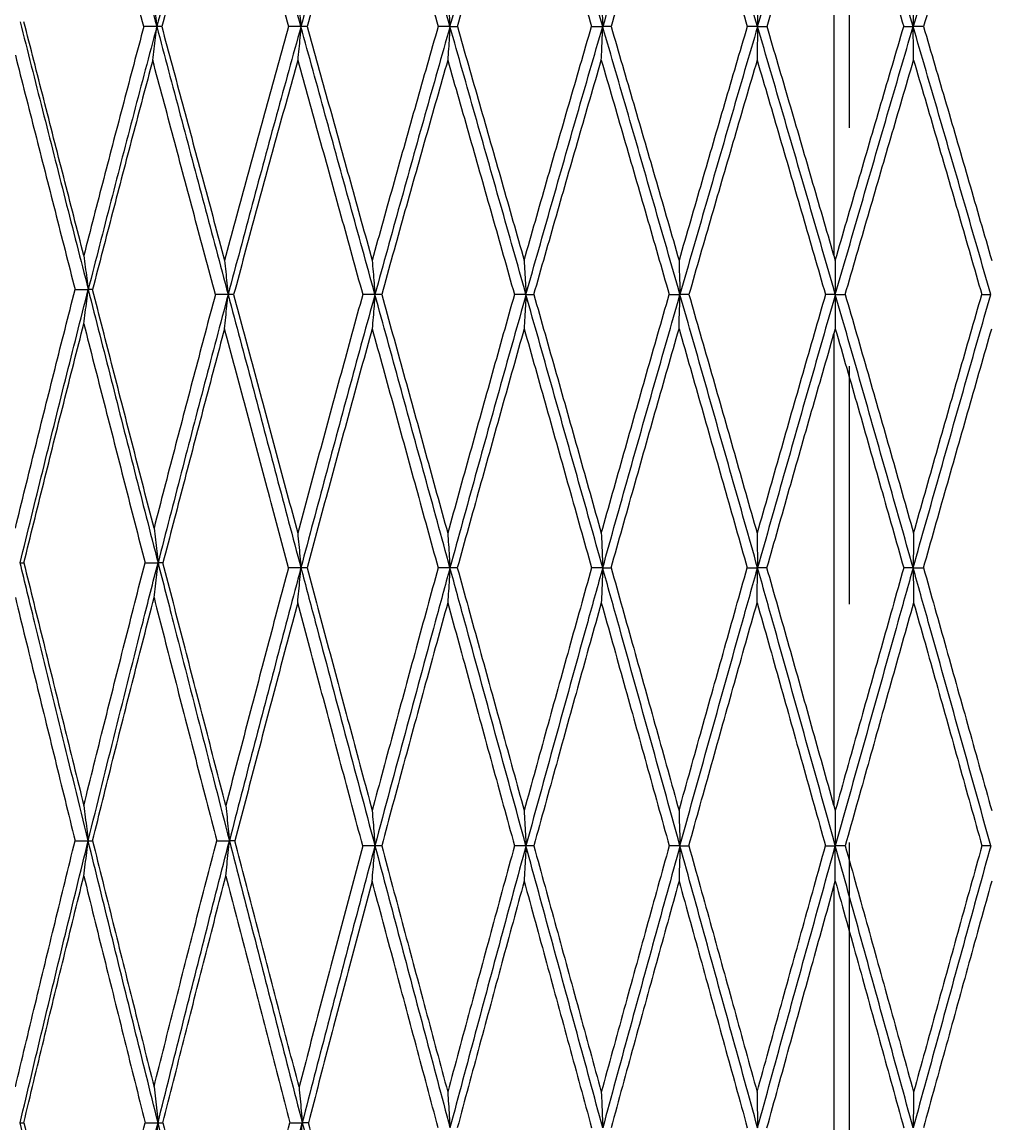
# Model space of a CAD drawing. Extents: x 1661 to 2451, y 0 to 579.
# Drawn here: x 2158.46 to 2168.6, y 441.95 to 453.5 of the extents above; entities that cross this region are included whole.
import ezdxf

# ---------------------------------------------------------------- set-up
doc = ezdxf.new("R2010")
doc.units = 0
doc.header["$LTSCALE"] = 10
doc.header["$MEASUREMENT"] = 0
doc.header["$PDMODE"] = 3
doc.header["$PDSIZE"] = -10
doc.linetypes.add('CENTER', pattern=[2, 1.25, -0.25, 0.25, -0.25])
doc.layers.get('0').update_dxf_attribs({"linetype": 'CONTINUOUS'})
doc.layers.get('DEFPOINTS').update_dxf_attribs({"linetype": 'CONTINUOUS'})
doc.layers.add('2', color=7, linetype='CONTINUOUS', true_color=0xffffff)
doc.layers.add('BODY', color=7, linetype='CONTINUOUS')
doc.styles.add('Daelim Dimension', font='')
doc.styles.get('Daelim Dimension').set_extended_font_data('나눔고딕')
doc.dimstyles.new('DEFAULT', dxfattribs={"dimscale": 2, "dimtxt": 2, "dimasz": 2, "dimexe": 0, "dimexo": 2, "dimgap": 1, "dimtad": 1, "dimdec": 0, "dimzin": 9, "dimdsep": 46, "dimtxsty": 'Daelim Dimension', "dimcen": 0.5, "dimclrd": 5, "dimclre": 5, "dimclrt": 256, "dimadec": 1, "dimazin": 0, "dimtfac": 1, "dimtdec": 0, "dimtix": 1, "dimtmove": 0, "dimatfit": 3, "dimfxl": 1, "dimtolj": 1, "dimtzin": 1, "dimlwd": 9, "dimlwe": 9, "dimarcsym": 0})

# ---------------------------------------------------------------- blocks, each defined once
blk = doc.blocks.new('*D11')
at = {"color": 5, "lineweight": 9, "ltscale": 0.5, "transparency": 16777216}
for p, q in [((2146.989, 470.764), (1973.318, 470.764)), ((1975.318, 466.764), (1975.318, 277.281)), ((2140.649, 273.281), (1973.318, 273.281))]:
    blk.add_line(p, q, dxfattribs=at)
at = {"color": 5, "linetype": 'ByBlock', "lineweight": 9, "ltscale": 0.5, "transparency": 16777216}
for p, q in [((2212.678, 377.281), (2263.051, 377.281)), ((2263.051, 373.281), (2263.051, 277.281)), ((2212.678, 273.281), (2263.051, 273.281))]:
    blk.add_line(p, q, dxfattribs=at)
at = {"color": 5, "ltscale": 0.5, "transparency": 16777216}
for points in [[(1974.651, 466.764), (1975.984, 466.764), (1975.318, 470.764)], [(2262.384, 373.281), (2263.717, 373.281), (2263.051, 377.281)], [(1974.651, 277.281), (1975.984, 277.281), (1975.318, 273.281)], [(2262.384, 277.281), (2263.717, 277.281), (2263.051, 273.281)]]:
    blk.add_solid(points, dxfattribs=at)
at = {"layer": 'DEFPOINTS', "color": 0, "ltscale": 0.5, "transparency": 16777216}
for p in [(2150.989, 470.764), (2208.678, 377.281), (1975.318, 273.281), (2144.649, 273.281), (2208.678, 273.281), (2263.051, 273.281)]:
    blk.add_point(p, dxfattribs=at)
at = {"color": 7, "ltscale": 0.5, "transparency": 16777216, "insert": (1967.874, 372.022), "char_height": 10, "attachment_point": 5, "rotation": 90, "style": 'Daelim Dimension'}
blk.add_mtext('\\A1;197', dxfattribs=at)
at = {"ltscale": 0.5, "transparency": 16777216, "insert": (2258.887, 325.281), "char_height": 4, "attachment_point": 5, "rotation": 90, "style": 'Daelim Dimension'}
blk.add_mtext('\\A1;104', dxfattribs=at)

msp = doc.modelspace()

# ---------------------------------------------------------------- linework, layer by layer
at = {"layer": '2', "color": 7, "linetype": 'Continuous', "lineweight": 13}
for p, q in [((2166.989, 455.812), (2166.989, 451.053)), ((2166.989, 450.233), (2166.989, 445.28)), ((2166.989, 444.433), (2166.989, 439.335))]:
    msp.add_line(p, q, dxfattribs=at)
at = {"layer": '2', "color": 7, "linetype": 'Continuous', "lineweight": 18}
for p, q in [((2166.989, 451.053), (2167.003, 451.002)), ((2167.003, 450.284), (2166.989, 450.233)), ((2166.989, 445.28), (2167.003, 445.227)), ((2166.989, 444.433), (2167.003, 444.486))]:
    msp.add_line(p, q, dxfattribs=at)
for points in [[(2159.146, 456.206), (2159.226, 455.906), (2159.387, 455.302), (2159.631, 454.386), (2159.796, 453.767), (2159.879, 453.456)], [(2160.628, 456.206), (2160.544, 455.906), (2160.377, 455.303), (2160.127, 454.385), (2159.961, 453.767), (2159.879, 453.456)], [(2161.392, 453.456), (2161.306, 453.767), (2161.134, 454.386), (2160.88, 455.302), (2160.711, 455.906), (2160.628, 456.206)], [(2162.169, 456.206), (2162.083, 455.906), (2161.91, 455.303), (2161.65, 454.385), (2161.478, 453.767), (2161.392, 453.456)], [(2162.957, 453.456), (2162.869, 453.767), (2162.692, 454.386), (2162.429, 455.302), (2162.256, 455.906), (2162.169, 456.206)], [(2162.957, 453.456), (2163.046, 453.767), (2163.223, 454.385), (2163.49, 455.303), (2163.667, 455.906), (2163.755, 456.206)], [(2164.561, 453.456), (2164.47, 453.767), (2164.29, 454.386), (2164.022, 455.302), (2163.844, 455.906), (2163.755, 456.206)], [(2165.372, 456.206), (2165.282, 455.906), (2165.102, 455.303), (2164.831, 454.385), (2164.651, 453.767), (2164.561, 453.456)], [(2166.187, 453.456), (2166.095, 453.767), (2165.913, 454.386), (2165.642, 455.302), (2165.462, 455.906), (2165.372, 456.206)], [(2166.187, 453.456), (2166.278, 453.767), (2166.46, 454.385), (2166.732, 455.303), (2166.913, 455.906), (2167.003, 456.206)], [(2167.82, 453.456), (2167.729, 453.767), (2167.547, 454.386), (2167.275, 455.302), (2167.094, 455.906), (2167.003, 456.206)], [(2168.635, 456.206), (2168.545, 455.906), (2168.365, 455.303), (2168.093, 454.385), (2167.911, 453.767), (2167.82, 453.456)], [(2159.742, 453.456), (2159.67, 453.726), (2159.526, 454.265), (2159.312, 455.067), (2159.17, 455.597), (2159.099, 455.862)], [(2160.59, 455.862), (2160.516, 455.597), (2160.369, 455.067), (2160.149, 454.265), (2160.004, 453.726), (2159.931, 453.456)], [(2160.59, 455.862), (2160.664, 455.597), (2160.812, 455.067), (2161.036, 454.265), (2161.185, 453.726), (2161.261, 453.456)], [(2162.14, 455.862), (2162.064, 455.597), (2161.912, 455.067), (2161.684, 454.265), (2161.532, 453.726), (2161.457, 453.456)], [(2162.14, 455.862), (2162.217, 455.597), (2162.37, 455.067), (2162.601, 454.265), (2162.755, 453.726), (2162.833, 453.456)], [(2163.035, 453.456), (2163.112, 453.726), (2163.268, 454.265), (2163.502, 455.067), (2163.658, 455.597), (2163.736, 455.862)], [(2163.736, 455.862), (2163.814, 455.597), (2163.971, 455.067), (2164.207, 454.265), (2164.364, 453.726), (2164.443, 453.456)], [(2165.362, 455.862), (2165.283, 455.597), (2165.124, 455.067), (2164.887, 454.265), (2164.728, 453.726), (2164.649, 453.456)], [(2165.362, 455.862), (2165.442, 455.597), (2165.6, 455.067), (2165.839, 454.265), (2165.998, 453.726), (2166.078, 453.456)], [(2166.286, 453.456), (2166.364, 453.721), (2166.52, 454.248), (2166.754, 455.034), (2166.911, 455.553), (2166.989, 455.812)], [(2167.003, 455.862), (2167.083, 455.597), (2167.243, 455.067), (2167.482, 454.265), (2167.641, 453.726), (2167.721, 453.456)], [(2168.645, 455.862), (2168.565, 455.597), (2168.407, 455.067), (2168.168, 454.265), (2168.009, 453.726), (2167.929, 453.456)], [(2159.836, 453.808), (2159.841, 453.769), (2159.851, 453.691), (2159.865, 453.574), (2159.874, 453.495), (2159.879, 453.456)], [(2161.359, 453.808), (2161.362, 453.769), (2161.37, 453.691), (2161.381, 453.574), (2161.388, 453.495), (2161.392, 453.456)], [(2162.934, 453.808), (2162.936, 453.769), (2162.942, 453.691), (2162.95, 453.574), (2162.955, 453.495), (2162.957, 453.456)], [(2164.546, 453.808), (2164.548, 453.769), (2164.551, 453.691), (2164.556, 453.574), (2164.559, 453.495), (2164.561, 453.456)], [(2166.182, 453.808), (2166.182, 453.769), (2166.183, 453.691), (2166.185, 453.574), (2166.186, 453.495), (2166.187, 453.456)], [(2167.825, 453.808), (2167.824, 453.769), (2167.823, 453.691), (2167.822, 453.574), (2167.821, 453.495), (2167.82, 453.456)], [(2158.444, 453.506), (2158.522, 453.198), (2158.679, 452.58), (2158.917, 451.643), (2159.078, 451.012), (2159.159, 450.695)], [(2159.113, 451.053), (2159.042, 451.329), (2158.901, 451.878), (2158.691, 452.695), (2158.553, 453.237), (2158.484, 453.506)], [(2159.742, 453.456), (2159.672, 453.192), (2159.531, 452.662), (2159.321, 451.861), (2159.182, 451.323), (2159.113, 451.053)], [(2159.879, 453.456), (2159.798, 453.154), (2159.637, 452.546), (2159.397, 451.625), (2159.238, 451.006), (2159.159, 450.695)], [(2159.879, 453.456), (2159.863, 453.456), (2159.833, 453.456), (2159.788, 453.456), (2159.757, 453.456), (2159.742, 453.456)], [(2159.836, 453.103), (2159.841, 453.143), (2159.851, 453.221), (2159.865, 453.339), (2159.874, 453.417), (2159.879, 453.456)], [(2159.931, 453.456), (2159.925, 453.456), (2159.913, 453.456), (2159.896, 453.456), (2159.884, 453.456), (2159.879, 453.456)], [(2159.879, 453.456), (2159.961, 453.148), (2160.125, 452.529), (2160.375, 451.592), (2160.543, 450.961), (2160.628, 450.643)], [(2159.931, 453.456), (2160.003, 453.186), (2160.149, 452.645), (2160.369, 451.827), (2160.516, 451.278), (2160.59, 451.002)], [(2161.261, 453.456), (2161.186, 453.186), (2161.036, 452.645), (2160.812, 451.827), (2160.664, 451.278), (2160.59, 451.002)], [(2161.392, 453.456), (2161.307, 453.148), (2161.136, 452.53), (2160.881, 451.591), (2160.712, 450.96), (2160.628, 450.643)], [(2161.392, 453.456), (2161.377, 453.456), (2161.348, 453.456), (2161.304, 453.456), (2161.275, 453.456), (2161.261, 453.456)], [(2161.392, 453.456), (2161.388, 453.417), (2161.381, 453.339), (2161.37, 453.221), (2161.362, 453.143), (2161.359, 453.103)], [(2161.457, 453.456), (2161.45, 453.456), (2161.435, 453.456), (2161.414, 453.456), (2161.399, 453.456), (2161.392, 453.456)], [(2162.169, 450.643), (2162.082, 450.961), (2161.907, 451.592), (2161.648, 452.529), (2161.477, 453.148), (2161.392, 453.456)], [(2161.457, 453.456), (2161.532, 453.186), (2161.683, 452.645), (2161.911, 451.827), (2162.064, 451.278), (2162.14, 451.002)], [(2162.833, 453.456), (2162.755, 453.186), (2162.601, 452.645), (2162.37, 451.827), (2162.217, 451.278), (2162.14, 451.002)], [(2162.957, 453.456), (2162.87, 453.148), (2162.694, 452.53), (2162.431, 451.591), (2162.256, 450.96), (2162.169, 450.643)], [(2162.957, 453.456), (2162.944, 453.456), (2162.916, 453.456), (2162.874, 453.456), (2162.847, 453.456), (2162.833, 453.456)], [(2162.957, 453.456), (2162.955, 453.417), (2162.95, 453.339), (2162.942, 453.221), (2162.936, 453.143), (2162.934, 453.103)], [(2162.957, 453.456), (2162.966, 453.456), (2162.983, 453.456), (2163.009, 453.456), (2163.026, 453.456), (2163.035, 453.456)], [(2163.755, 450.643), (2163.666, 450.961), (2163.487, 451.592), (2163.221, 452.529), (2163.045, 453.148), (2162.957, 453.456)], [(2163.035, 453.456), (2163.112, 453.186), (2163.267, 452.645), (2163.501, 451.827), (2163.658, 451.278), (2163.736, 451.002)], [(2163.736, 451.002), (2163.815, 451.278), (2163.971, 451.827), (2164.207, 452.645), (2164.365, 453.186), (2164.443, 453.456)], [(2163.755, 450.643), (2163.845, 450.96), (2164.024, 451.591), (2164.292, 452.53), (2164.471, 453.148), (2164.561, 453.456)], [(2164.443, 453.456), (2164.456, 453.456), (2164.483, 453.456), (2164.522, 453.456), (2164.548, 453.456), (2164.561, 453.456)], [(2164.546, 453.103), (2164.548, 453.143), (2164.551, 453.221), (2164.556, 453.339), (2164.559, 453.417), (2164.561, 453.456)], [(2165.372, 450.643), (2165.281, 450.961), (2165.1, 451.592), (2164.83, 452.529), (2164.65, 453.148), (2164.561, 453.456)], [(2164.649, 453.456), (2164.639, 453.456), (2164.62, 453.456), (2164.59, 453.456), (2164.571, 453.456), (2164.561, 453.456)], [(2164.649, 453.456), (2164.728, 453.186), (2164.886, 452.645), (2165.124, 451.827), (2165.283, 451.278), (2165.362, 451.002)], [(2166.078, 453.456), (2165.998, 453.186), (2165.839, 452.645), (2165.601, 451.827), (2165.442, 451.278), (2165.362, 451.002)], [(2166.187, 453.456), (2166.096, 453.148), (2165.916, 452.53), (2165.644, 451.591), (2165.462, 450.96), (2165.372, 450.643)], [(2166.187, 453.456), (2166.175, 453.456), (2166.15, 453.456), (2166.114, 453.456), (2166.09, 453.456), (2166.078, 453.456)], [(2166.187, 453.456), (2166.186, 453.417), (2166.185, 453.339), (2166.183, 453.221), (2166.182, 453.143), (2166.182, 453.103)], [(2167.003, 450.643), (2166.912, 450.961), (2166.73, 451.592), (2166.458, 452.529), (2166.277, 453.148), (2166.187, 453.456)], [(2166.187, 453.456), (2166.198, 453.456), (2166.22, 453.456), (2166.253, 453.456), (2166.275, 453.456), (2166.286, 453.456)], [(2166.989, 451.053), (2166.91, 451.323), (2166.754, 451.861), (2166.52, 452.662), (2166.364, 453.192), (2166.286, 453.456)], [(2167.003, 451.002), (2167.083, 451.278), (2167.243, 451.827), (2167.482, 452.645), (2167.642, 453.186), (2167.721, 453.456)], [(2167.003, 450.643), (2167.095, 450.96), (2167.277, 451.591), (2167.549, 452.53), (2167.73, 453.148), (2167.82, 453.456)], [(2167.721, 453.456), (2167.732, 453.456), (2167.754, 453.456), (2167.787, 453.456), (2167.809, 453.456), (2167.82, 453.456)], [(2167.929, 453.456), (2167.917, 453.456), (2167.893, 453.456), (2167.856, 453.456), (2167.832, 453.456), (2167.82, 453.456)], [(2168.635, 450.643), (2168.544, 450.961), (2168.363, 451.592), (2168.091, 452.529), (2167.91, 453.148), (2167.82, 453.456)], [(2167.825, 453.103), (2167.824, 453.143), (2167.823, 453.221), (2167.822, 453.339), (2167.821, 453.417), (2167.82, 453.456)], [(2167.929, 453.456), (2168.008, 453.186), (2168.168, 452.645), (2168.406, 451.827), (2168.565, 451.278), (2168.645, 451.002)], [(2158.394, 453.154), (2158.463, 452.883), (2158.601, 452.341), (2158.81, 451.521), (2158.95, 450.971), (2159.021, 450.695)], [(2159.836, 453.103), (2159.766, 452.839), (2159.624, 452.307), (2159.414, 451.504), (2159.274, 450.965), (2159.205, 450.695)], [(2160.494, 450.643), (2160.42, 450.92), (2160.273, 451.47), (2160.054, 452.29), (2159.909, 452.833), (2159.836, 453.103)], [(2161.359, 453.103), (2161.284, 452.833), (2161.133, 452.29), (2160.909, 451.47), (2160.761, 450.92), (2160.686, 450.643)], [(2161.359, 453.103), (2161.434, 452.833), (2161.585, 452.29), (2161.812, 451.47), (2161.965, 450.92), (2162.041, 450.643)], [(2162.934, 453.103), (2162.856, 452.833), (2162.702, 452.29), (2162.47, 451.47), (2162.317, 450.92), (2162.24, 450.643)], [(2162.934, 453.103), (2163.011, 452.833), (2163.166, 452.29), (2163.4, 451.47), (2163.556, 450.92), (2163.634, 450.643)], [(2163.838, 450.643), (2163.917, 450.92), (2164.074, 451.47), (2164.31, 452.29), (2164.467, 452.833), (2164.546, 453.103)], [(2164.546, 453.103), (2164.625, 452.833), (2164.783, 452.29), (2165.021, 451.47), (2165.179, 450.92), (2165.259, 450.643)], [(2166.182, 453.103), (2166.102, 452.833), (2165.943, 452.29), (2165.704, 451.47), (2165.545, 450.92), (2165.466, 450.643)], [(2166.182, 453.103), (2166.262, 452.833), (2166.421, 452.29), (2166.66, 451.47), (2166.82, 450.92), (2166.9, 450.643)], [(2167.107, 450.643), (2167.187, 450.92), (2167.347, 451.47), (2167.586, 452.29), (2167.745, 452.833), (2167.825, 453.103)], [(2167.825, 453.103), (2167.905, 452.833), (2168.064, 452.29), (2168.303, 451.47), (2168.462, 450.92), (2168.541, 450.643)], [(2159.113, 451.053), (2159.118, 451.013), (2159.128, 450.934), (2159.144, 450.814), (2159.154, 450.735), (2159.159, 450.695)], [(2160.59, 451.002), (2160.594, 450.962), (2160.603, 450.883), (2160.615, 450.763), (2160.624, 450.683), (2160.628, 450.643)], [(2162.14, 451.002), (2162.144, 450.962), (2162.15, 450.883), (2162.16, 450.763), (2162.166, 450.683), (2162.169, 450.643)], [(2163.736, 451.002), (2163.738, 450.962), (2163.743, 450.883), (2163.749, 450.763), (2163.753, 450.683), (2163.755, 450.643)], [(2165.362, 451.002), (2165.363, 450.962), (2165.365, 450.883), (2165.369, 450.763), (2165.371, 450.683), (2165.372, 450.643)], [(2167.003, 451.002), (2167.003, 450.962), (2167.003, 450.883), (2167.003, 450.763), (2167.003, 450.683), (2167.003, 450.643)], [(2158.394, 448.192), (2158.463, 448.473), (2158.601, 449.032), (2158.81, 449.867), (2158.95, 450.419), (2159.021, 450.695)], [(2158.444, 447.827), (2158.523, 448.149), (2158.681, 448.792), (2158.919, 449.748), (2159.079, 450.38), (2159.159, 450.695)], [(2159.021, 450.695), (2159.036, 450.695), (2159.067, 450.695), (2159.113, 450.695), (2159.144, 450.695), (2159.159, 450.695)], [(2159.113, 450.335), (2159.118, 450.375), (2159.128, 450.455), (2159.144, 450.575), (2159.154, 450.655), (2159.159, 450.695)], [(2159.205, 450.695), (2159.2, 450.695), (2159.189, 450.695), (2159.174, 450.695), (2159.164, 450.695), (2159.159, 450.695)], [(2159.159, 450.695), (2159.239, 450.38), (2159.4, 449.748), (2159.645, 448.792), (2159.809, 448.15), (2159.892, 447.827)], [(2159.85, 448.192), (2159.777, 448.473), (2159.633, 449.032), (2159.418, 449.867), (2159.276, 450.419), (2159.205, 450.695)], [(2160.494, 450.643), (2160.422, 450.374), (2160.278, 449.832), (2160.063, 449.015), (2159.921, 448.467), (2159.85, 448.192)], [(2160.628, 450.643), (2160.545, 450.334), (2160.381, 449.714), (2160.136, 448.774), (2159.973, 448.144), (2159.892, 447.827)], [(2160.628, 450.643), (2160.613, 450.643), (2160.583, 450.643), (2160.539, 450.643), (2160.509, 450.643), (2160.494, 450.643)], [(2160.59, 450.284), (2160.594, 450.324), (2160.603, 450.404), (2160.615, 450.524), (2160.624, 450.604), (2160.628, 450.643)], [(2160.686, 450.643), (2160.68, 450.643), (2160.667, 450.643), (2160.647, 450.643), (2160.634, 450.643), (2160.628, 450.643)], [(2160.628, 450.643), (2160.712, 450.329), (2160.88, 449.696), (2161.135, 448.74), (2161.306, 448.098), (2161.392, 447.775)], [(2160.686, 450.643), (2160.76, 450.368), (2160.909, 449.815), (2161.133, 448.98), (2161.283, 448.42), (2161.359, 448.14)], [(2162.041, 450.643), (2161.965, 450.368), (2161.813, 449.815), (2161.585, 448.98), (2161.434, 448.42), (2161.359, 448.14)], [(2162.169, 450.643), (2162.082, 450.329), (2161.909, 449.697), (2161.65, 448.74), (2161.478, 448.097), (2161.392, 447.775)], [(2162.169, 450.643), (2162.155, 450.643), (2162.126, 450.643), (2162.084, 450.643), (2162.055, 450.643), (2162.041, 450.643)], [(2162.169, 450.643), (2162.166, 450.604), (2162.16, 450.524), (2162.15, 450.404), (2162.144, 450.324), (2162.14, 450.284)], [(2162.24, 450.643), (2162.232, 450.643), (2162.216, 450.643), (2162.193, 450.643), (2162.177, 450.643), (2162.169, 450.643)], [(2162.957, 447.775), (2162.869, 448.098), (2162.693, 448.74), (2162.43, 449.696), (2162.256, 450.329), (2162.169, 450.643)], [(2162.24, 450.643), (2162.317, 450.368), (2162.47, 449.815), (2162.701, 448.98), (2162.856, 448.42), (2162.934, 448.14)], [(2163.634, 450.643), (2163.556, 450.368), (2163.4, 449.815), (2163.167, 448.98), (2163.011, 448.42), (2162.934, 448.14)], [(2163.755, 450.643), (2163.667, 450.329), (2163.489, 449.697), (2163.223, 448.74), (2163.046, 448.097), (2162.957, 447.775)], [(2163.755, 450.643), (2163.742, 450.643), (2163.715, 450.643), (2163.675, 450.643), (2163.648, 450.643), (2163.634, 450.643)], [(2163.755, 450.643), (2163.753, 450.604), (2163.749, 450.524), (2163.743, 450.404), (2163.738, 450.324), (2163.736, 450.284)], [(2164.561, 447.775), (2164.471, 448.098), (2164.291, 448.74), (2164.022, 449.696), (2163.844, 450.329), (2163.755, 450.643)], [(2163.755, 450.643), (2163.764, 450.643), (2163.783, 450.643), (2163.811, 450.643), (2163.829, 450.643), (2163.838, 450.643)], [(2163.838, 450.643), (2163.916, 450.368), (2164.073, 449.815), (2164.309, 448.98), (2164.467, 448.42), (2164.546, 448.14)], [(2164.546, 448.14), (2164.625, 448.42), (2164.784, 448.98), (2165.021, 449.815), (2165.18, 450.368), (2165.259, 450.643)], [(2164.561, 447.775), (2164.651, 448.097), (2164.831, 448.74), (2165.102, 449.697), (2165.282, 450.329), (2165.372, 450.643)], [(2165.259, 450.643), (2165.271, 450.643), (2165.297, 450.643), (2165.334, 450.643), (2165.359, 450.643), (2165.372, 450.643)], [(2165.362, 450.284), (2165.363, 450.324), (2165.365, 450.404), (2165.369, 450.524), (2165.371, 450.604), (2165.372, 450.643)], [(2166.187, 447.775), (2166.096, 448.098), (2165.914, 448.74), (2165.642, 449.696), (2165.462, 450.329), (2165.372, 450.643)], [(2165.466, 450.643), (2165.455, 450.643), (2165.434, 450.643), (2165.403, 450.643), (2165.382, 450.643), (2165.372, 450.643)], [(2165.466, 450.643), (2165.545, 450.368), (2165.704, 449.815), (2165.943, 448.98), (2166.102, 448.42), (2166.182, 448.14)], [(2166.9, 450.643), (2166.82, 450.368), (2166.661, 449.815), (2166.421, 448.98), (2166.262, 448.42), (2166.182, 448.14)], [(2167.003, 450.643), (2166.913, 450.329), (2166.732, 449.697), (2166.459, 448.74), (2166.278, 448.097), (2166.187, 447.775)], [(2167.003, 450.643), (2166.992, 450.643), (2166.969, 450.643), (2166.934, 450.643), (2166.911, 450.643), (2166.9, 450.643)], [(2167.003, 450.643), (2167.015, 450.643), (2167.038, 450.643), (2167.073, 450.643), (2167.096, 450.643), (2167.107, 450.643)], [(2167.82, 447.775), (2167.729, 448.098), (2167.547, 448.74), (2167.275, 449.696), (2167.094, 450.329), (2167.003, 450.643)], [(2167.003, 450.643), (2167.003, 450.604), (2167.003, 450.524), (2167.003, 450.404), (2167.003, 450.324), (2167.003, 450.284)], [(2167.107, 450.643), (2167.187, 450.368), (2167.346, 449.815), (2167.586, 448.98), (2167.745, 448.42), (2167.825, 448.14)], [(2167.82, 447.775), (2167.911, 448.097), (2168.093, 448.74), (2168.364, 449.697), (2168.545, 450.329), (2168.635, 450.643)], [(2167.825, 448.14), (2167.905, 448.42), (2168.064, 448.98), (2168.303, 449.815), (2168.462, 450.368), (2168.541, 450.643)], [(2168.541, 450.643), (2168.552, 450.643), (2168.572, 450.643), (2168.604, 450.643), (2168.624, 450.643), (2168.635, 450.643)], [(2158.483, 447.827), (2158.553, 448.108), (2158.691, 448.669), (2158.901, 449.505), (2159.042, 450.059), (2159.113, 450.335)], [(2159.113, 450.335), (2159.183, 450.059), (2159.325, 449.505), (2159.54, 448.669), (2159.684, 448.108), (2159.756, 447.827)], [(2160.59, 450.284), (2160.518, 450.013), (2160.374, 449.471), (2160.158, 448.652), (2160.015, 448.103), (2159.944, 447.827)], [(2161.261, 447.775), (2161.186, 448.056), (2161.036, 448.617), (2160.812, 449.454), (2160.664, 450.008), (2160.59, 450.284)], [(2162.14, 450.284), (2162.064, 450.008), (2161.912, 449.454), (2161.684, 448.617), (2161.532, 448.056), (2161.457, 447.775)], [(2162.14, 450.284), (2162.217, 450.008), (2162.37, 449.454), (2162.601, 448.617), (2162.755, 448.056), (2162.833, 447.775)], [(2163.736, 450.284), (2163.658, 450.008), (2163.502, 449.454), (2163.268, 448.617), (2163.112, 448.056), (2163.034, 447.775)], [(2163.736, 450.284), (2163.814, 450.008), (2163.971, 449.454), (2164.207, 448.617), (2164.365, 448.056), (2164.444, 447.775)], [(2164.649, 447.775), (2164.728, 448.056), (2164.887, 448.617), (2165.124, 449.454), (2165.283, 450.008), (2165.362, 450.284)], [(2165.362, 450.284), (2165.442, 450.008), (2165.6, 449.454), (2165.839, 448.617), (2165.999, 448.056), (2166.078, 447.775)], [(2166.285, 447.775), (2166.364, 448.05), (2166.52, 448.6), (2166.754, 449.419), (2166.911, 449.962), (2166.989, 450.233)], [(2167.003, 450.284), (2167.083, 450.008), (2167.243, 449.454), (2167.482, 448.617), (2167.642, 448.056), (2167.721, 447.775)], [(2167.929, 447.775), (2168.008, 448.056), (2168.168, 448.617), (2168.407, 449.454), (2168.565, 450.008), (2168.645, 450.284)], [(2159.85, 448.192), (2159.855, 448.151), (2159.864, 448.07), (2159.878, 447.949), (2159.887, 447.868), (2159.892, 447.827)], [(2161.359, 448.14), (2161.362, 448.099), (2161.37, 448.018), (2161.381, 447.897), (2161.388, 447.816), (2161.392, 447.775)], [(2162.934, 448.14), (2162.936, 448.099), (2162.942, 448.018), (2162.95, 447.897), (2162.955, 447.816), (2162.957, 447.775)], [(2164.546, 448.14), (2164.548, 448.099), (2164.551, 448.018), (2164.556, 447.897), (2164.559, 447.816), (2164.561, 447.775)], [(2166.182, 448.14), (2166.182, 448.099), (2166.183, 448.018), (2166.185, 447.897), (2166.186, 447.816), (2166.187, 447.775)], [(2167.825, 448.14), (2167.824, 448.099), (2167.823, 448.018), (2167.822, 447.897), (2167.821, 447.816), (2167.82, 447.775)], [(2158.444, 447.827), (2158.449, 447.827), (2158.457, 447.827), (2158.47, 447.827), (2158.479, 447.827), (2158.483, 447.827)], [(2158.483, 447.827), (2158.552, 447.547), (2158.691, 446.984), (2158.901, 446.135), (2159.042, 445.566), (2159.113, 445.28)], [(2159.113, 445.28), (2159.183, 445.566), (2159.326, 446.135), (2159.54, 446.984), (2159.684, 447.547), (2159.756, 447.827)], [(2159.756, 447.827), (2159.771, 447.827), (2159.801, 447.827), (2159.847, 447.827), (2159.877, 447.827), (2159.892, 447.827)], [(2159.85, 447.462), (2159.855, 447.502), (2159.864, 447.583), (2159.878, 447.705), (2159.887, 447.786), (2159.892, 447.827)], [(2159.944, 447.827), (2159.938, 447.827), (2159.927, 447.827), (2159.909, 447.827), (2159.898, 447.827), (2159.892, 447.827)], [(2160.604, 445.28), (2160.53, 445.566), (2160.382, 446.135), (2160.162, 446.984), (2160.017, 447.547), (2159.944, 447.827)], [(2161.261, 447.775), (2161.187, 447.5), (2161.041, 446.949), (2160.822, 446.117), (2160.676, 445.56), (2160.604, 445.28)], [(2161.392, 447.775), (2161.308, 447.46), (2161.141, 446.829), (2160.89, 445.873), (2160.724, 445.232), (2160.641, 444.91)], [(2161.392, 447.775), (2161.377, 447.775), (2161.348, 447.775), (2161.305, 447.775), (2161.276, 447.775), (2161.261, 447.775)], [(2161.359, 447.409), (2161.362, 447.45), (2161.37, 447.531), (2161.381, 447.653), (2161.388, 447.734), (2161.392, 447.775)], [(2161.457, 447.775), (2161.449, 447.775), (2161.435, 447.775), (2161.413, 447.775), (2161.399, 447.775), (2161.392, 447.775)], [(2161.457, 447.775), (2161.532, 447.494), (2161.683, 446.931), (2161.911, 446.082), (2162.064, 445.513), (2162.14, 445.227)], [(2162.833, 447.775), (2162.756, 447.494), (2162.601, 446.931), (2162.371, 446.082), (2162.217, 445.513), (2162.14, 445.227)], [(2162.957, 447.775), (2162.944, 447.775), (2162.916, 447.775), (2162.874, 447.775), (2162.847, 447.775), (2162.833, 447.775)], [(2162.957, 447.775), (2162.955, 447.734), (2162.95, 447.653), (2162.942, 447.531), (2162.936, 447.45), (2162.934, 447.409)], [(2163.034, 447.775), (2163.026, 447.775), (2163.009, 447.775), (2162.983, 447.775), (2162.966, 447.775), (2162.957, 447.775)], [(2163.034, 447.775), (2163.112, 447.494), (2163.267, 446.931), (2163.501, 446.082), (2163.658, 445.513), (2163.736, 445.227)], [(2164.444, 447.775), (2164.365, 447.494), (2164.208, 446.931), (2163.972, 446.082), (2163.815, 445.513), (2163.736, 445.227)], [(2164.561, 447.775), (2164.548, 447.775), (2164.522, 447.775), (2164.483, 447.775), (2164.457, 447.775), (2164.444, 447.775)], [(2164.561, 447.775), (2164.559, 447.734), (2164.556, 447.653), (2164.551, 447.531), (2164.548, 447.45), (2164.546, 447.409)], [(2164.561, 447.775), (2164.571, 447.775), (2164.59, 447.775), (2164.62, 447.775), (2164.639, 447.775), (2164.649, 447.775)], [(2164.649, 447.775), (2164.728, 447.494), (2164.886, 446.931), (2165.124, 446.082), (2165.283, 445.513), (2165.362, 445.227)], [(2165.362, 445.227), (2165.442, 445.513), (2165.601, 446.082), (2165.84, 446.931), (2165.999, 447.494), (2166.078, 447.775)], [(2166.078, 447.775), (2166.09, 447.775), (2166.114, 447.775), (2166.151, 447.775), (2166.175, 447.775), (2166.187, 447.775)], [(2166.182, 447.409), (2166.182, 447.45), (2166.183, 447.531), (2166.185, 447.653), (2166.186, 447.734), (2166.187, 447.775)], [(2166.285, 447.775), (2166.274, 447.775), (2166.253, 447.775), (2166.22, 447.775), (2166.198, 447.775), (2166.187, 447.775)], [(2166.989, 445.28), (2166.91, 445.56), (2166.754, 446.117), (2166.52, 446.949), (2166.363, 447.5), (2166.285, 447.775)], [(2167.721, 447.775), (2167.642, 447.494), (2167.483, 446.931), (2167.243, 446.082), (2167.083, 445.513), (2167.003, 445.227)], [(2167.82, 447.775), (2167.809, 447.775), (2167.787, 447.775), (2167.754, 447.775), (2167.732, 447.775), (2167.721, 447.775)], [(2167.82, 447.775), (2167.832, 447.775), (2167.856, 447.775), (2167.892, 447.775), (2167.916, 447.775), (2167.929, 447.775)], [(2167.82, 447.775), (2167.821, 447.734), (2167.822, 447.653), (2167.823, 447.531), (2167.824, 447.45), (2167.825, 447.409)], [(2167.929, 447.775), (2168.008, 447.494), (2168.167, 446.931), (2168.406, 446.082), (2168.565, 445.513), (2168.645, 445.227)], [(2158.394, 447.462), (2158.463, 447.181), (2158.601, 446.617), (2158.81, 445.766), (2158.95, 445.196), (2159.021, 444.91)], [(2159.205, 444.91), (2159.276, 445.196), (2159.418, 445.766), (2159.633, 446.617), (2159.778, 447.181), (2159.85, 447.462)], [(2159.85, 447.462), (2159.922, 447.181), (2160.067, 446.617), (2160.287, 445.766), (2160.434, 445.196), (2160.508, 444.91)], [(2161.359, 447.409), (2161.285, 447.134), (2161.138, 446.582), (2160.918, 445.749), (2160.773, 445.19), (2160.7, 444.91)], [(2162.041, 444.857), (2161.965, 445.143), (2161.812, 445.713), (2161.585, 446.564), (2161.434, 447.128), (2161.359, 447.409)], [(2162.934, 447.409), (2162.856, 447.128), (2162.702, 446.564), (2162.47, 445.713), (2162.317, 445.143), (2162.24, 444.857)], [(2162.934, 447.409), (2163.011, 447.128), (2163.166, 446.564), (2163.4, 445.713), (2163.556, 445.143), (2163.635, 444.857)], [(2164.546, 447.409), (2164.467, 447.128), (2164.31, 446.564), (2164.074, 445.713), (2163.916, 445.143), (2163.838, 444.857)], [(2164.546, 447.409), (2164.625, 447.128), (2164.783, 446.564), (2165.021, 445.713), (2165.18, 445.143), (2165.259, 444.857)], [(2165.465, 444.857), (2165.545, 445.143), (2165.704, 445.713), (2165.943, 446.564), (2166.102, 447.128), (2166.182, 447.409)], [(2166.182, 447.409), (2166.262, 447.128), (2166.421, 446.564), (2166.66, 445.713), (2166.82, 445.143), (2166.9, 444.857)], [(2167.825, 447.409), (2167.745, 447.128), (2167.586, 446.564), (2167.347, 445.713), (2167.187, 445.143), (2167.107, 444.857)], [(2167.825, 447.409), (2167.905, 447.128), (2168.064, 446.564), (2168.303, 445.713), (2168.462, 445.143), (2168.542, 444.857)], [(2159.113, 445.28), (2159.118, 445.239), (2159.128, 445.157), (2159.144, 445.034), (2159.154, 444.952), (2159.159, 444.91)], [(2160.604, 445.28), (2160.608, 445.239), (2160.616, 445.157), (2160.629, 445.034), (2160.637, 444.952), (2160.641, 444.91)], [(2162.14, 445.227), (2162.144, 445.186), (2162.15, 445.104), (2162.16, 444.981), (2162.166, 444.899), (2162.169, 444.857)], [(2163.736, 445.227), (2163.738, 445.186), (2163.743, 445.104), (2163.749, 444.981), (2163.753, 444.899), (2163.755, 444.857)], [(2165.362, 445.227), (2165.363, 445.186), (2165.365, 445.104), (2165.369, 444.981), (2165.371, 444.899), (2165.372, 444.857)], [(2167.003, 445.227), (2167.003, 445.186), (2167.003, 445.104), (2167.003, 444.981), (2167.003, 444.899), (2167.003, 444.857)], [(2158.394, 442.326), (2158.463, 442.615), (2158.601, 443.192), (2158.81, 444.054), (2158.951, 444.625), (2159.021, 444.91)], [(2158.444, 441.951), (2158.523, 442.283), (2158.681, 442.944), (2158.919, 443.932), (2159.079, 444.585), (2159.159, 444.91)], [(2159.021, 444.91), (2159.036, 444.91), (2159.067, 444.91), (2159.113, 444.91), (2159.144, 444.91), (2159.159, 444.91)], [(2159.113, 444.54), (2159.118, 444.581), (2159.128, 444.663), (2159.144, 444.787), (2159.154, 444.869), (2159.159, 444.91)], [(2159.159, 444.91), (2159.164, 444.91), (2159.174, 444.91), (2159.189, 444.91), (2159.199, 444.91), (2159.205, 444.91)], [(2159.892, 441.951), (2159.809, 442.283), (2159.645, 442.945), (2159.4, 443.931), (2159.239, 444.585), (2159.159, 444.91)], [(2159.205, 444.91), (2159.275, 444.625), (2159.418, 444.054), (2159.633, 443.192), (2159.777, 442.615), (2159.85, 442.326)], [(2159.85, 442.326), (2159.922, 442.615), (2160.068, 443.192), (2160.287, 444.054), (2160.434, 444.625), (2160.508, 444.91)], [(2159.892, 441.951), (2159.974, 442.283), (2160.14, 442.944), (2160.39, 443.932), (2160.558, 444.585), (2160.641, 444.91)], [(2160.508, 444.91), (2160.523, 444.91), (2160.552, 444.91), (2160.597, 444.91), (2160.627, 444.91), (2160.641, 444.91)], [(2160.604, 444.54), (2160.608, 444.581), (2160.616, 444.663), (2160.629, 444.787), (2160.637, 444.869), (2160.641, 444.91)], [(2160.7, 444.91), (2160.693, 444.91), (2160.68, 444.91), (2160.661, 444.91), (2160.648, 444.91), (2160.641, 444.91)], [(2160.641, 444.91), (2160.725, 444.585), (2160.894, 443.931), (2161.149, 442.945), (2161.32, 442.283), (2161.406, 441.951)], [(2161.373, 442.326), (2161.297, 442.615), (2161.147, 443.192), (2160.923, 444.054), (2160.774, 444.625), (2160.7, 444.91)], [(2162.041, 444.857), (2161.967, 444.578), (2161.818, 444.018), (2161.595, 443.174), (2161.447, 442.609), (2161.373, 442.326)], [(2162.169, 444.857), (2162.084, 444.538), (2161.914, 443.896), (2161.659, 442.926), (2161.49, 442.277), (2161.406, 441.951)], [(2162.169, 444.857), (2162.155, 444.857), (2162.126, 444.857), (2162.084, 444.857), (2162.056, 444.857), (2162.041, 444.857)], [(2162.14, 444.486), (2162.144, 444.528), (2162.15, 444.61), (2162.16, 444.734), (2162.166, 444.816), (2162.169, 444.857)], [(2162.24, 444.857), (2162.232, 444.857), (2162.216, 444.857), (2162.193, 444.857), (2162.177, 444.857), (2162.169, 444.857)], [(2162.169, 444.857), (2162.256, 444.532), (2162.43, 443.878), (2162.693, 442.891), (2162.869, 442.229), (2162.957, 441.897)], [(2162.24, 444.857), (2162.316, 444.572), (2162.47, 444), (2162.701, 443.139), (2162.856, 442.561), (2162.934, 442.272)], [(2163.635, 444.857), (2163.556, 444.572), (2163.4, 444), (2163.167, 443.139), (2163.011, 442.561), (2162.934, 442.272)], [(2163.755, 444.857), (2163.666, 444.532), (2163.489, 443.878), (2163.223, 442.891), (2163.046, 442.229), (2162.957, 441.897)], [(2163.755, 444.857), (2163.742, 444.857), (2163.715, 444.857), (2163.675, 444.857), (2163.648, 444.857), (2163.635, 444.857)], [(2163.755, 444.857), (2163.753, 444.816), (2163.749, 444.734), (2163.743, 444.61), (2163.738, 444.528), (2163.736, 444.486)], [(2164.561, 441.897), (2164.471, 442.229), (2164.291, 442.891), (2164.022, 443.878), (2163.844, 444.532), (2163.755, 444.857)], [(2163.838, 444.857), (2163.829, 444.857), (2163.81, 444.857), (2163.783, 444.857), (2163.764, 444.857), (2163.755, 444.857)], [(2163.838, 444.857), (2163.916, 444.572), (2164.073, 444), (2164.309, 443.139), (2164.467, 442.561), (2164.546, 442.272)], [(2165.259, 444.857), (2165.18, 444.572), (2165.021, 444), (2164.784, 443.139), (2164.625, 442.561), (2164.546, 442.272)], [(2165.372, 444.857), (2165.282, 444.532), (2165.102, 443.878), (2164.831, 442.891), (2164.651, 442.229), (2164.561, 441.897)], [(2165.372, 444.857), (2165.359, 444.857), (2165.334, 444.857), (2165.297, 444.857), (2165.272, 444.857), (2165.259, 444.857)], [(2165.372, 444.857), (2165.371, 444.816), (2165.369, 444.734), (2165.365, 444.61), (2165.363, 444.528), (2165.362, 444.486)], [(2166.187, 441.897), (2166.096, 442.229), (2165.914, 442.891), (2165.642, 443.878), (2165.462, 444.532), (2165.372, 444.857)], [(2165.372, 444.857), (2165.382, 444.857), (2165.403, 444.857), (2165.434, 444.857), (2165.455, 444.857), (2165.465, 444.857)], [(2165.465, 444.857), (2165.545, 444.572), (2165.704, 444), (2165.943, 443.139), (2166.102, 442.561), (2166.182, 442.272)], [(2166.182, 442.272), (2166.262, 442.561), (2166.421, 443.139), (2166.661, 444), (2166.82, 444.572), (2166.9, 444.857)], [(2166.187, 441.897), (2166.278, 442.229), (2166.459, 442.891), (2166.732, 443.878), (2166.913, 444.532), (2167.003, 444.857)], [(2166.9, 444.857), (2166.911, 444.857), (2166.934, 444.857), (2166.969, 444.857), (2166.992, 444.857), (2167.003, 444.857)], [(2167.107, 444.857), (2167.096, 444.857), (2167.072, 444.857), (2167.038, 444.857), (2167.015, 444.857), (2167.003, 444.857)], [(2167.82, 441.897), (2167.729, 442.229), (2167.547, 442.891), (2167.275, 443.878), (2167.094, 444.532), (2167.003, 444.857)], [(2167.003, 444.486), (2167.003, 444.528), (2167.003, 444.61), (2167.003, 444.734), (2167.003, 444.816), (2167.003, 444.857)], [(2167.107, 444.857), (2167.187, 444.572), (2167.346, 444), (2167.586, 443.139), (2167.745, 442.561), (2167.825, 442.272)], [(2168.635, 444.857), (2168.545, 444.532), (2168.364, 443.878), (2168.093, 442.891), (2167.911, 442.229), (2167.82, 441.897)], [(2168.542, 444.857), (2168.462, 444.572), (2168.303, 444), (2168.064, 443.139), (2167.905, 442.561), (2167.825, 442.272)], [(2168.635, 444.857), (2168.624, 444.857), (2168.604, 444.857), (2168.573, 444.857), (2168.552, 444.857), (2168.542, 444.857)], [(2158.483, 441.951), (2158.552, 442.241), (2158.691, 442.819), (2158.901, 443.682), (2159.042, 444.254), (2159.113, 444.54)], [(2159.113, 444.54), (2159.183, 444.254), (2159.325, 443.682), (2159.54, 442.819), (2159.684, 442.241), (2159.756, 441.951)], [(2159.944, 441.951), (2160.017, 442.241), (2160.163, 442.819), (2160.383, 443.682), (2160.53, 444.254), (2160.604, 444.54)], [(2160.604, 444.54), (2160.678, 444.254), (2160.826, 443.682), (2161.05, 442.819), (2161.2, 442.241), (2161.275, 441.951)], [(2162.14, 444.486), (2162.066, 444.207), (2161.916, 443.646), (2161.693, 442.801), (2161.545, 442.235), (2161.47, 441.951)], [(2162.833, 441.897), (2162.756, 442.187), (2162.601, 442.765), (2162.37, 443.628), (2162.217, 444.201), (2162.14, 444.486)], [(2163.736, 444.486), (2163.658, 444.201), (2163.502, 443.628), (2163.268, 442.765), (2163.112, 442.187), (2163.034, 441.897)], [(2163.736, 444.486), (2163.814, 444.201), (2163.971, 443.628), (2164.207, 442.765), (2164.365, 442.187), (2164.444, 441.897)], [(2165.362, 444.486), (2165.283, 444.201), (2165.124, 443.628), (2164.886, 442.765), (2164.728, 442.187), (2164.649, 441.897)], [(2165.362, 444.486), (2165.442, 444.201), (2165.6, 443.628), (2165.839, 442.765), (2165.999, 442.187), (2166.079, 441.897)], [(2166.285, 441.897), (2166.364, 442.181), (2166.52, 442.747), (2166.754, 443.593), (2166.911, 444.153), (2166.989, 444.433)], [(2167.003, 444.486), (2167.083, 444.201), (2167.243, 443.628), (2167.482, 442.765), (2167.642, 442.187), (2167.722, 441.897)], [(2168.645, 444.486), (2168.565, 444.201), (2168.406, 443.628), (2168.168, 442.765), (2168.008, 442.187), (2167.928, 441.897)], [(2159.85, 442.326), (2159.855, 442.284), (2159.864, 442.201), (2159.878, 442.076), (2159.887, 441.993), (2159.892, 441.951)], [(2161.373, 442.326), (2161.376, 442.284), (2161.384, 442.201), (2161.395, 442.076), (2161.402, 441.993), (2161.406, 441.951)], [(2162.934, 442.272), (2162.936, 442.231), (2162.942, 442.148), (2162.95, 442.023), (2162.955, 441.939), (2162.957, 441.897)], [(2164.546, 442.272), (2164.548, 442.231), (2164.551, 442.148), (2164.556, 442.023), (2164.559, 441.939), (2164.561, 441.897)], [(2166.182, 442.272), (2166.182, 442.231), (2166.183, 442.148), (2166.185, 442.023), (2166.186, 441.939), (2166.187, 441.897)], [(2167.825, 442.272), (2167.824, 442.231), (2167.823, 442.148), (2167.822, 442.023), (2167.821, 441.939), (2167.82, 441.897)], [(2158.444, 441.951), (2158.449, 441.951), (2158.457, 441.951), (2158.47, 441.951), (2158.479, 441.951), (2158.483, 441.951)], [(2159.159, 438.956), (2159.078, 439.292), (2158.918, 439.96), (2158.68, 440.958), (2158.523, 441.621), (2158.444, 441.951)], [(2158.483, 441.951), (2158.552, 441.662), (2158.691, 441.083), (2158.901, 440.211), (2159.042, 439.627), (2159.113, 439.335)], [(2159.113, 439.335), (2159.183, 439.627), (2159.326, 440.211), (2159.54, 441.083), (2159.684, 441.662), (2159.756, 441.951)], [(2159.159, 438.956), (2159.24, 439.291), (2159.401, 439.96), (2159.646, 440.959), (2159.81, 441.621), (2159.892, 441.951)], [(2159.756, 441.951), (2159.771, 441.951), (2159.801, 441.951), (2159.847, 441.951), (2159.877, 441.951), (2159.892, 441.951)], [(2159.85, 441.576), (2159.855, 441.618), (2159.864, 441.701), (2159.878, 441.826), (2159.887, 441.909), (2159.892, 441.951)], [(2159.892, 441.951), (2159.898, 441.951), (2159.909, 441.951), (2159.927, 441.951), (2159.938, 441.951), (2159.944, 441.951)], [(2160.641, 438.956), (2160.557, 439.292), (2160.389, 439.96), (2160.139, 440.958), (2159.974, 441.621), (2159.892, 441.951)], [(2159.944, 441.951), (2160.016, 441.662), (2160.162, 441.083), (2160.382, 440.211), (2160.53, 439.627), (2160.604, 439.335)], [(2160.604, 439.335), (2160.678, 439.627), (2160.826, 440.211), (2161.05, 441.083), (2161.2, 441.662), (2161.275, 441.951)], [(2160.641, 438.956), (2160.726, 439.291), (2160.895, 439.96), (2161.15, 440.959), (2161.32, 441.621), (2161.406, 441.951)], [(2161.275, 441.951), (2161.29, 441.951), (2161.319, 441.951), (2161.362, 441.951), (2161.391, 441.951), (2161.406, 441.951)], [(2161.373, 441.576), (2161.376, 441.618), (2161.384, 441.701), (2161.395, 441.826), (2161.402, 441.909), (2161.406, 441.951)], [(2161.47, 441.951), (2161.463, 441.951), (2161.449, 441.951), (2161.427, 441.951), (2161.413, 441.951), (2161.406, 441.951)], [(2161.406, 441.951), (2161.491, 441.621), (2161.663, 440.958), (2161.922, 439.96), (2162.096, 439.292), (2162.183, 438.956)], [(2162.155, 439.335), (2162.078, 439.627), (2161.925, 440.211), (2161.697, 441.083), (2161.546, 441.662), (2161.47, 441.951)]]:
    msp.add_open_spline(points, degree=3, dxfattribs=at)
for points, knots in [([(2159.159, 444.91), (2158.969, 445.681), (2158.73, 446.655), (2158.494, 447.622), (2158.444, 447.827)], [0, 0, 0, 0, 0.786882, 1, 1, 1, 1]), ([(2159.159, 444.91), (2159.349, 445.681), (2159.593, 446.655), (2159.839, 447.622), (2159.892, 447.827)], [0, 0, 0, 0, 0.786881, 1, 1, 1, 1]), ([(2159.892, 447.827), (2159.945, 447.622), (2160.192, 446.655), (2160.443, 445.681), (2160.641, 444.91)], [0, 0, 0, 0, 0.213118, 1, 1, 1, 1]), ([(2161.392, 447.775), (2161.442, 447.587), (2161.699, 446.62), (2161.959, 445.646), (2162.169, 444.857)], [0, 0, 0, 0, 0.195068, 1, 1, 1, 1]), ([(2162.957, 447.775), (2162.906, 447.587), (2162.642, 446.62), (2162.379, 445.646), (2162.169, 444.857)], [0, 0, 0, 0, 0.195068, 1, 1, 1, 1]), ([(2163.755, 444.857), (2163.54, 445.646), (2163.274, 446.62), (2163.009, 447.587), (2162.957, 447.775)], [0, 0, 0, 0, 0.804932, 1, 1, 1, 1]), ([(2164.561, 447.775), (2164.508, 447.587), (2164.239, 446.62), (2163.97, 445.646), (2163.755, 444.857)], [0, 0, 0, 0, 0.195068, 1, 1, 1, 1]), ([(2165.372, 444.857), (2165.154, 445.646), (2164.883, 446.62), (2164.613, 447.587), (2164.561, 447.775)], [0, 0, 0, 0, 0.804932, 1, 1, 1, 1]), ([(2165.372, 444.857), (2165.59, 445.646), (2165.862, 446.62), (2166.134, 447.587), (2166.187, 447.775)], [0, 0, 0, 0, 0.804933, 1, 1, 1, 1]), ([(2167.003, 444.857), (2166.784, 445.646), (2166.512, 446.62), (2166.24, 447.587), (2166.187, 447.775)], [0, 0, 0, 0, 0.804933, 1, 1, 1, 1]), ([(2167.82, 447.775), (2167.767, 447.587), (2167.495, 446.62), (2167.223, 445.646), (2167.003, 444.857)], [0, 0, 0, 0, 0.195068, 1, 1, 1, 1]), ([(2168.635, 444.857), (2168.417, 445.646), (2168.145, 446.62), (2167.873, 447.587), (2167.82, 447.775)], [0, 0, 0, 0, 0.804932, 1, 1, 1, 1])]:
    msp.add_open_spline(points, degree=3, knots=knots, dxfattribs=at)
at = {"layer": 'BODY', "color": 1, "linetype": 'CENTER', "lineweight": 5}
msp.add_line((2167.149, 484.893), (2167.149, 86.771), dxfattribs=at)

# ---------------------------------------------------------------- dimensions: what is measured, and where the dimension line sits
at = {"color": 5, "ltscale": 0.5}
dim = msp.add_linear_dim(base=(1975.318, 273.281), p1=(2150.989, 470.764), p2=(2144.649, 273.281), angle=90, dimstyle='DEFAULT', override={"dimtxt": 5, "dimexe": 1, "dimclrt": 7}, dxfattribs=at)
dim.commit()
dim.dimension.update_dxf_attribs({"geometry": '*D11', "text_midpoint": (1967.874, 372.022)})

doc.saveas('drawing.dxf')
